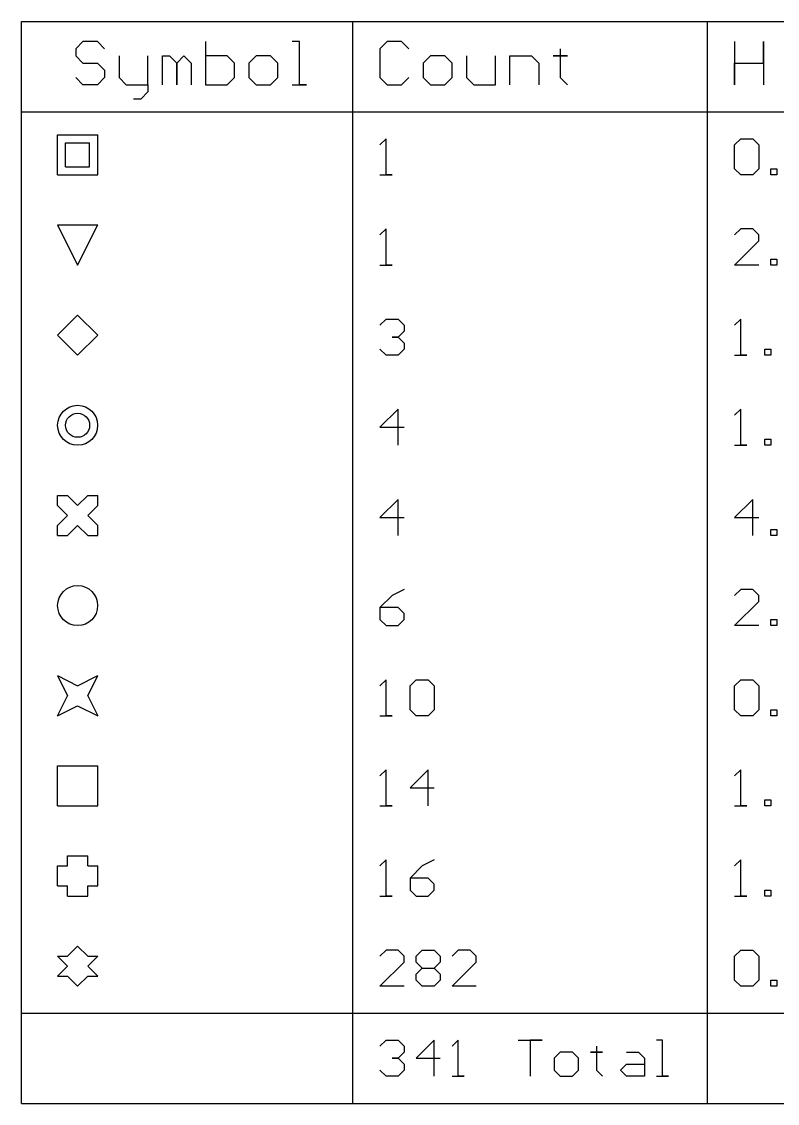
# Model space of a CAD drawing. Header units: millimetres. Extents: x 7.3 to 18.4, y 2.4 to 9.4.
# Drawn here: x 7.322 to 8.579, y 7.647 to 9.447 of the extents above; entities that cross this region are included whole.
import ezdxf

# ---------------------------------------------------------------- set-up
doc = ezdxf.new("R2010")
doc.units = ezdxf.units.MM
doc.header["$MEASUREMENT"] = 0
doc.layers.add('DrillDrawing', color=1, linetype='Continuous')

msp = doc.modelspace()

# ---------------------------------------------------------------- linework, layer by layer
at = {"layer": 'DrillDrawing'}
for p, q in [((7.3225, 9.4475), (18.3834, 9.4475)), ((7.3225, 7.6475), (7.3225, 9.4475)), ((7.8734, 7.6475), (7.8734, 9.4475)), ((8.4632, 7.6475), (8.4632, 9.4475)), ((7.4245, 9.4145), (7.4125, 9.4025)), ((7.4485, 9.4145), (7.4245, 9.4145)), ((7.4605, 9.4025), (7.4485, 9.4145)), ((7.6284, 9.4145), (7.6284, 9.3425)), ((7.7844, 9.4145), (7.7724, 9.4145)), ((7.7844, 9.3425), (7.7844, 9.4145)), ((7.9304, 9.4145), (7.9184, 9.4025)), ((7.9544, 9.4145), (7.9304, 9.4145)), ((7.9664, 9.4025), (7.9544, 9.4145)), ((8.5082, 9.4145), (8.5082, 9.3425)), ((8.5562, 9.3785), (8.5562, 9.4145)), ((8.5562, 9.4145), (8.5562, 9.3425)), ((7.4125, 9.4025), (7.4125, 9.3905)), ((7.9184, 9.4025), (7.9184, 9.3545)), ((8.2183, 9.4025), (8.2183, 9.3905)), ((7.4125, 9.3905), (7.4245, 9.3785)), ((7.4245, 9.3785), (7.4485, 9.3785)), ((7.4485, 9.3785), (7.4605, 9.3665)), ((7.4845, 9.3905), (7.4845, 9.3545)), ((7.5325, 9.3425), (7.5325, 9.3905)), ((7.5565, 9.3425), (7.5565, 9.3905)), ((7.5565, 9.3905), (7.5684, 9.3905)), ((7.5684, 9.3905), (7.5804, 9.3785)), ((7.5804, 9.3785), (7.5924, 9.3905)), ((7.5804, 9.3785), (7.5804, 9.3425)), ((7.5804, 9.3425), (7.5804, 9.3785)), ((7.5924, 9.3905), (7.6044, 9.3785)), ((7.6044, 9.3785), (7.6044, 9.3425)), ((7.6644, 9.3905), (7.6284, 9.3905)), ((7.6764, 9.3785), (7.6644, 9.3905)), ((7.6764, 9.3665), (7.6764, 9.3785)), ((7.7124, 9.3905), (7.7004, 9.3785)), ((7.7004, 9.3785), (7.7004, 9.3545)), ((7.7364, 9.3905), (7.7124, 9.3905)), ((7.7484, 9.3785), (7.7364, 9.3905)), ((7.7484, 9.3545), (7.7484, 9.3785)), ((8.0023, 9.3905), (7.9904, 9.3785)), ((7.9904, 9.3785), (7.9904, 9.3545)), ((8.0263, 9.3905), (8.0023, 9.3905)), ((8.0383, 9.3785), (8.0263, 9.3905)), ((8.0383, 9.3545), (8.0383, 9.3785)), ((8.0623, 9.3905), (8.0623, 9.3545)), ((8.1103, 9.3425), (8.1103, 9.3905)), ((8.1343, 9.3425), (8.1343, 9.3905)), ((8.1343, 9.3905), (8.1703, 9.3905)), ((8.1703, 9.3905), (8.1823, 9.3785)), ((8.1823, 9.3785), (8.1823, 9.3425)), ((8.2183, 9.3905), (8.2063, 9.3905)), ((8.2063, 9.3905), (8.2303, 9.3905)), ((8.2303, 9.3905), (8.2183, 9.3905)), ((8.2183, 9.3905), (8.2183, 9.3545)), ((8.5082, 9.3425), (8.5082, 9.3785)), ((8.5082, 9.3785), (8.5562, 9.3785)), ((7.4605, 9.3665), (7.4605, 9.3545)), ((7.6764, 9.3545), (7.6764, 9.3665)), ((7.4245, 9.3425), (7.4125, 9.3545)), ((7.4485, 9.3425), (7.4245, 9.3425)), ((7.4605, 9.3545), (7.4485, 9.3425)), ((7.4845, 9.3545), (7.4965, 9.3425)), ((7.4965, 9.3425), (7.5325, 9.3425)), ((7.5325, 9.3425), (7.5325, 9.3305)), ((7.6284, 9.3425), (7.6644, 9.3425)), ((7.6644, 9.3425), (7.6764, 9.3545)), ((7.7004, 9.3545), (7.7124, 9.3425)), ((7.7124, 9.3425), (7.7364, 9.3425)), ((7.7364, 9.3425), (7.7484, 9.3545)), ((7.7724, 9.3425), (7.7964, 9.3425)), ((7.7964, 9.3425), (7.7844, 9.3425)), ((7.9184, 9.3545), (7.9304, 9.3425)), ((7.9304, 9.3425), (7.9544, 9.3425)), ((7.9544, 9.3425), (7.9664, 9.3545)), ((7.9904, 9.3545), (8.0023, 9.3425)), ((8.0023, 9.3425), (8.0263, 9.3425)), ((8.0263, 9.3425), (8.0383, 9.3545)), ((8.0623, 9.3545), (8.0743, 9.3425)), ((8.0743, 9.3425), (8.1103, 9.3425)), ((8.2183, 9.3545), (8.2303, 9.3425)), ((7.5325, 9.3305), (7.5205, 9.3185)), ((7.5205, 9.3185), (7.5085, 9.3185)), ((7.3225, 9.2975), (18.3834, 9.2975)), ((7.3823, 9.2592), (7.449, 9.2592)), ((7.3823, 9.1925), (7.3823, 9.2592)), ((7.449, 9.1925), (7.449, 9.2592)), ((7.9284, 9.2525), (7.9184, 9.2425)), ((7.9284, 9.1925), (7.9284, 9.2525)), ((8.5082, 9.2425), (8.5182, 9.2525)), ((8.5182, 9.2525), (8.5382, 9.2525)), ((8.5382, 9.2525), (8.5482, 9.2425)), ((7.3956, 9.2458), (7.4356, 9.2458)), ((7.3956, 9.2058), (7.3956, 9.2458)), ((7.4356, 9.2058), (7.4356, 9.2458)), ((8.5082, 9.2025), (8.5082, 9.2425)), ((8.5482, 9.2425), (8.5482, 9.2025)), ((7.3956, 9.2058), (7.4356, 9.2058)), ((8.5182, 9.1925), (8.5082, 9.2025)), ((8.5482, 9.2025), (8.5382, 9.1925)), ((8.5682, 9.1925), (8.5682, 9.2025)), ((8.5682, 9.2025), (8.5782, 9.2025)), ((8.5782, 9.2025), (8.5782, 9.1925)), ((7.3823, 9.1925), (7.449, 9.1925)), ((7.9184, 9.1925), (7.9384, 9.1925)), ((7.9384, 9.1925), (7.9284, 9.1925)), ((8.5382, 9.1925), (8.5182, 9.1925)), ((8.5782, 9.1925), (8.5682, 9.1925)), ((7.3823, 9.1092), (7.449, 9.1092)), ((7.3823, 9.1092), (7.4156, 9.0425)), ((7.4156, 9.0425), (7.449, 9.1092)), ((7.9284, 9.1025), (7.9184, 9.0925)), ((7.9284, 9.0425), (7.9284, 9.1025)), ((8.5182, 9.1025), (8.5082, 9.0925)), ((8.5382, 9.1025), (8.5182, 9.1025)), ((8.5482, 9.0925), (8.5382, 9.1025)), ((8.5482, 9.0825), (8.5482, 9.0925)), ((8.5082, 9.0425), (8.5482, 9.0825)), ((7.9184, 9.0425), (7.9384, 9.0425)), ((7.9384, 9.0425), (7.9284, 9.0425)), ((8.5482, 9.0425), (8.5082, 9.0425)), ((8.5682, 9.0425), (8.5682, 9.0525)), ((8.5682, 9.0525), (8.5782, 9.0525)), ((8.5782, 9.0425), (8.5682, 9.0425)), ((8.5782, 9.0525), (8.5782, 9.0425)), ((7.3823, 8.9258), (7.4156, 8.9592)), ((7.4156, 8.9592), (7.449, 8.9258)), ((7.9184, 8.9425), (7.9284, 8.9525)), ((7.9284, 8.9525), (7.9484, 8.9525)), ((7.9484, 8.9525), (7.9584, 8.9425)), ((8.5182, 8.9525), (8.5082, 8.9425)), ((8.5182, 8.8925), (8.5182, 8.9525)), ((7.9584, 8.9325), (7.9484, 8.9225)), ((7.9584, 8.9425), (7.9584, 8.9325)), ((7.3823, 8.9258), (7.4156, 8.8925)), ((7.4156, 8.8925), (7.449, 8.9258)), ((7.9484, 8.9225), (7.9384, 8.9225)), ((7.9384, 8.9225), (7.9484, 8.9225)), ((7.9484, 8.9225), (7.9584, 8.9125)), ((7.9584, 8.9125), (7.9584, 8.9025)), ((7.9284, 8.8925), (7.9184, 8.9025)), ((7.9484, 8.8925), (7.9284, 8.8925)), ((7.9584, 8.9025), (7.9484, 8.8925)), ((8.5082, 8.8925), (8.5282, 8.8925)), ((8.5282, 8.8925), (8.5182, 8.8925)), ((8.5582, 8.8925), (8.5582, 8.9025)), ((8.5582, 8.9025), (8.5682, 8.9025)), ((8.5682, 8.8925), (8.5582, 8.8925)), ((8.5682, 8.9025), (8.5682, 8.8925)), ((7.9484, 8.8025), (7.9184, 8.7725)), ((7.9484, 8.7425), (7.9484, 8.8025)), ((8.5182, 8.8025), (8.5082, 8.7925)), ((8.5182, 8.7425), (8.5182, 8.8025)), ((7.9184, 8.7725), (7.9584, 8.7725)), ((8.5582, 8.7425), (8.5582, 8.7525)), ((8.5582, 8.7525), (8.5682, 8.7525)), ((8.5682, 8.7525), (8.5682, 8.7425)), ((8.5082, 8.7425), (8.5282, 8.7425)), ((8.5282, 8.7425), (8.5182, 8.7425)), ((8.5682, 8.7425), (8.5582, 8.7425)), ((7.3823, 8.6425), (7.3823, 8.6592)), ((7.3823, 8.6592), (7.399, 8.6592)), ((7.399, 8.6592), (7.4156, 8.6425)), ((7.4156, 8.6425), (7.4323, 8.6592)), ((7.4323, 8.6592), (7.449, 8.6592)), ((7.449, 8.6425), (7.449, 8.6592)), ((7.3823, 8.6425), (7.399, 8.6258)), ((7.4323, 8.6258), (7.449, 8.6425)), ((7.9484, 8.6525), (7.9184, 8.6225)), ((7.9484, 8.5925), (7.9484, 8.6525)), ((8.5382, 8.6525), (8.5082, 8.6225)), ((8.5382, 8.5925), (8.5382, 8.6525)), ((7.3823, 8.6092), (7.399, 8.6258)), ((7.4323, 8.6258), (7.449, 8.6092)), ((7.9184, 8.6225), (7.9584, 8.6225)), ((8.5082, 8.6225), (8.5482, 8.6225)), ((7.3823, 8.5925), (7.3823, 8.6092)), ((7.399, 8.5925), (7.4156, 8.6092)), ((7.4156, 8.6092), (7.4323, 8.5925)), ((7.449, 8.5925), (7.449, 8.6092)), ((7.3823, 8.5925), (7.399, 8.5925)), ((7.4323, 8.5925), (7.449, 8.5925)), ((8.5682, 8.5925), (8.5682, 8.6025)), ((8.5682, 8.6025), (8.5782, 8.6025)), ((8.5782, 8.5925), (8.5682, 8.5925)), ((8.5782, 8.6025), (8.5782, 8.5925)), ((7.9584, 8.5025), (7.9384, 8.4925)), ((8.5182, 8.5025), (8.5082, 8.4925)), ((8.5382, 8.5025), (8.5182, 8.5025)), ((8.5482, 8.4925), (8.5382, 8.5025)), ((7.9384, 8.4925), (7.9184, 8.4725)), ((8.5082, 8.4425), (8.5482, 8.4825)), ((8.5482, 8.4825), (8.5482, 8.4925)), ((7.9184, 8.4725), (7.9184, 8.4525)), ((7.9484, 8.4725), (7.9184, 8.4725)), ((7.9584, 8.4625), (7.9484, 8.4725)), ((7.9584, 8.4525), (7.9584, 8.4625)), ((7.9184, 8.4525), (7.9284, 8.4425)), ((7.9284, 8.4425), (7.9484, 8.4425)), ((7.9484, 8.4425), (7.9584, 8.4525)), ((8.5482, 8.4425), (8.5082, 8.4425)), ((8.5682, 8.4425), (8.5682, 8.4525)), ((8.5682, 8.4525), (8.5782, 8.4525)), ((8.5782, 8.4425), (8.5682, 8.4425)), ((8.5782, 8.4525), (8.5782, 8.4425)), ((7.3823, 8.3592), (7.4156, 8.3425)), ((7.3823, 8.3592), (7.399, 8.3258)), ((7.4156, 8.3425), (7.449, 8.3592)), ((7.4323, 8.3258), (7.449, 8.3592)), ((7.9284, 8.3525), (7.9184, 8.3425)), ((7.9284, 8.2925), (7.9284, 8.3525)), ((7.9684, 8.3425), (7.9784, 8.3525)), ((7.9784, 8.3525), (7.9983, 8.3525)), ((7.9983, 8.3525), (8.0083, 8.3425)), ((8.5082, 8.3425), (8.5182, 8.3525)), ((8.5182, 8.3525), (8.5382, 8.3525)), ((8.5382, 8.3525), (8.5482, 8.3425)), ((7.9684, 8.3025), (7.9684, 8.3425)), ((8.0083, 8.3425), (8.0083, 8.3025)), ((8.5082, 8.3025), (8.5082, 8.3425)), ((8.5482, 8.3425), (8.5482, 8.3025)), ((7.3823, 8.2925), (7.399, 8.3258)), ((7.4323, 8.3258), (7.449, 8.2925)), ((7.3823, 8.2925), (7.4156, 8.3092)), ((7.4156, 8.3092), (7.449, 8.2925)), ((7.9784, 8.2925), (7.9684, 8.3025)), ((8.0083, 8.3025), (7.9983, 8.2925)), ((8.5182, 8.2925), (8.5082, 8.3025)), ((8.5482, 8.3025), (8.5382, 8.2925)), ((8.5682, 8.2925), (8.5682, 8.3025)), ((8.5682, 8.3025), (8.5782, 8.3025)), ((8.5782, 8.3025), (8.5782, 8.2925)), ((7.9184, 8.2925), (7.9384, 8.2925)), ((7.9384, 8.2925), (7.9284, 8.2925)), ((7.9983, 8.2925), (7.9784, 8.2925)), ((8.5382, 8.2925), (8.5182, 8.2925)), ((8.5782, 8.2925), (8.5682, 8.2925)), ((7.3823, 8.2092), (7.449, 8.2092)), ((7.3823, 8.1425), (7.3823, 8.2092)), ((7.449, 8.1425), (7.449, 8.2092)), ((7.9284, 8.2025), (7.9184, 8.1925)), ((7.9284, 8.1425), (7.9284, 8.2025)), ((7.9983, 8.2025), (7.9684, 8.1725)), ((7.9983, 8.1425), (7.9983, 8.2025)), ((8.5182, 8.2025), (8.5082, 8.1925)), ((8.5182, 8.1425), (8.5182, 8.2025)), ((7.9684, 8.1725), (8.0083, 8.1725)), ((7.3823, 8.1425), (7.449, 8.1425)), ((7.9184, 8.1425), (7.9384, 8.1425)), ((7.9384, 8.1425), (7.9284, 8.1425)), ((8.5082, 8.1425), (8.5282, 8.1425)), ((8.5282, 8.1425), (8.5182, 8.1425)), ((8.5582, 8.1425), (8.5582, 8.1525)), ((8.5582, 8.1525), (8.5682, 8.1525)), ((8.5682, 8.1425), (8.5582, 8.1425)), ((8.5682, 8.1525), (8.5682, 8.1425)), ((7.399, 8.0425), (7.399, 8.0592)), ((7.399, 8.0592), (7.4323, 8.0592)), ((7.4323, 8.0425), (7.4323, 8.0592)), ((7.9284, 8.0525), (7.9184, 8.0425)), ((7.9284, 7.9925), (7.9284, 8.0525)), ((8.0083, 8.0525), (7.9884, 8.0425)), ((8.5182, 8.0525), (8.5082, 8.0425)), ((8.5182, 7.9925), (8.5182, 8.0525)), ((7.3823, 8.0092), (7.3823, 8.0425)), ((7.3823, 8.0425), (7.399, 8.0425)), ((7.4323, 8.0425), (7.449, 8.0425)), ((7.449, 8.0092), (7.449, 8.0425)), ((7.9884, 8.0425), (7.9684, 8.0225)), ((7.9684, 8.0225), (7.9684, 8.0025)), ((7.9983, 8.0225), (7.9684, 8.0225)), ((8.0083, 8.0125), (7.9983, 8.0225)), ((8.0083, 8.0025), (8.0083, 8.0125)), ((7.3823, 8.0092), (7.399, 8.0092)), ((7.399, 7.9925), (7.399, 8.0092)), ((7.399, 7.9925), (7.4323, 7.9925)), ((7.4323, 8.0092), (7.449, 8.0092)), ((7.4323, 7.9925), (7.4323, 8.0092)), ((7.9184, 7.9925), (7.9384, 7.9925)), ((7.9384, 7.9925), (7.9284, 7.9925)), ((7.9684, 8.0025), (7.9784, 7.9925)), ((7.9784, 7.9925), (7.9983, 7.9925)), ((7.9983, 7.9925), (8.0083, 8.0025)), ((8.5082, 7.9925), (8.5282, 7.9925)), ((8.5282, 7.9925), (8.5182, 7.9925)), ((8.5582, 7.9925), (8.5582, 8.0025)), ((8.5582, 8.0025), (8.5682, 8.0025)), ((8.5682, 7.9925), (8.5582, 7.9925)), ((8.5682, 8.0025), (8.5682, 7.9925)), ((7.399, 7.8925), (7.4156, 7.9092)), ((7.4156, 7.9092), (7.4323, 7.8925)), ((7.9284, 7.9025), (7.9184, 7.8925)), ((7.9484, 7.9025), (7.9284, 7.9025)), ((7.9584, 7.8925), (7.9484, 7.9025)), ((7.9784, 7.8925), (7.9884, 7.9025)), ((7.9884, 7.9025), (8.0083, 7.9025)), ((8.0083, 7.9025), (8.0183, 7.8925)), ((8.0483, 7.9025), (8.0383, 7.8925)), ((8.0683, 7.9025), (8.0483, 7.9025)), ((8.0783, 7.8925), (8.0683, 7.9025)), ((8.5082, 7.8925), (8.5182, 7.9025)), ((8.5182, 7.9025), (8.5382, 7.9025)), ((8.5382, 7.9025), (8.5482, 7.8925)), ((7.3823, 7.8925), (7.399, 7.8758)), ((7.3823, 7.8925), (7.399, 7.8925)), ((7.4323, 7.8925), (7.449, 7.8925)), ((7.4323, 7.8758), (7.449, 7.8925)), ((7.9584, 7.8825), (7.9584, 7.8925)), ((7.9784, 7.8825), (7.9784, 7.8925)), ((8.0183, 7.8925), (8.0183, 7.8825)), ((8.0783, 7.8825), (8.0783, 7.8925)), ((8.5082, 7.8525), (8.5082, 7.8925)), ((8.5482, 7.8925), (8.5482, 7.8525)), ((7.3823, 7.8592), (7.399, 7.8758)), ((7.4323, 7.8758), (7.449, 7.8592)), ((7.9184, 7.8425), (7.9584, 7.8825)), ((7.9884, 7.8725), (7.9784, 7.8825)), ((7.9784, 7.8625), (7.9884, 7.8725)), ((7.9884, 7.8725), (8.0083, 7.8725)), ((8.0183, 7.8825), (8.0083, 7.8725)), ((8.0083, 7.8725), (8.0183, 7.8625)), ((8.0383, 7.8425), (8.0783, 7.8825)), ((7.3823, 7.8592), (7.399, 7.8592)), ((7.399, 7.8592), (7.4156, 7.8425)), ((7.4156, 7.8425), (7.4323, 7.8592)), ((7.4323, 7.8592), (7.449, 7.8592)), ((7.9784, 7.8525), (7.9784, 7.8625)), ((7.9884, 7.8425), (7.9784, 7.8525)), ((8.0183, 7.8525), (8.0083, 7.8425)), ((8.0183, 7.8625), (8.0183, 7.8525)), ((8.5182, 7.8425), (8.5082, 7.8525)), ((8.5482, 7.8525), (8.5382, 7.8425)), ((8.5682, 7.8425), (8.5682, 7.8525)), ((8.5682, 7.8525), (8.5782, 7.8525)), ((8.5782, 7.8525), (8.5782, 7.8425)), ((7.9584, 7.8425), (7.9184, 7.8425)), ((8.0083, 7.8425), (7.9884, 7.8425)), ((8.0783, 7.8425), (8.0383, 7.8425)), ((8.5382, 7.8425), (8.5182, 7.8425)), ((8.5782, 7.8425), (8.5682, 7.8425)), ((7.3225, 7.7975), (18.3834, 7.7975)), ((7.9184, 7.7425), (7.9284, 7.7525)), ((7.9284, 7.7525), (7.9484, 7.7525)), ((7.9484, 7.7525), (7.9584, 7.7425)), ((7.9584, 7.7425), (7.9584, 7.7325)), ((8.0083, 7.7525), (7.9784, 7.7225)), ((8.0083, 7.6925), (8.0083, 7.7525)), ((8.0483, 7.7525), (8.0383, 7.7425)), ((8.0483, 7.6925), (8.0483, 7.7525)), ((8.1483, 7.7525), (8.1883, 7.7525)), ((8.1883, 7.7525), (8.1683, 7.7525)), ((8.1683, 7.7525), (8.1683, 7.6925)), ((8.2783, 7.7425), (8.2783, 7.7325)), ((8.3882, 7.7525), (8.3782, 7.7525)), ((8.3882, 7.6925), (8.3882, 7.7525)), ((7.9484, 7.7225), (7.9384, 7.7225)), ((7.9384, 7.7225), (7.9484, 7.7225)), ((7.9584, 7.7325), (7.9484, 7.7225)), ((7.9484, 7.7225), (7.9584, 7.7125)), ((7.9784, 7.7225), (8.0183, 7.7225)), ((8.2183, 7.7325), (8.2083, 7.7225)), ((8.2083, 7.7225), (8.2083, 7.7025)), ((8.2383, 7.7325), (8.2183, 7.7325)), ((8.2483, 7.7225), (8.2383, 7.7325)), ((8.2483, 7.7025), (8.2483, 7.7225)), ((8.2783, 7.7325), (8.2683, 7.7325)), ((8.2683, 7.7325), (8.2883, 7.7325)), ((8.2883, 7.7325), (8.2783, 7.7325)), ((8.2783, 7.7325), (8.2783, 7.7025)), ((8.3282, 7.7325), (8.3482, 7.7325)), ((8.3482, 7.7325), (8.3582, 7.7225)), ((8.3582, 7.7225), (8.3582, 7.6925)), ((7.9584, 7.7125), (7.9584, 7.7025)), ((8.3182, 7.7025), (8.3282, 7.7125)), ((8.3282, 7.7125), (8.3582, 7.7125)), ((7.9284, 7.6925), (7.9184, 7.7025)), ((7.9484, 7.6925), (7.9284, 7.6925)), ((7.9584, 7.7025), (7.9484, 7.6925)), ((8.0383, 7.6925), (8.0583, 7.6925)), ((8.0583, 7.6925), (8.0483, 7.6925)), ((8.2083, 7.7025), (8.2183, 7.6925)), ((8.2183, 7.6925), (8.2383, 7.6925)), ((8.2383, 7.6925), (8.2483, 7.7025)), ((8.2783, 7.7025), (8.2883, 7.6925)), ((8.3282, 7.6925), (8.3182, 7.7025)), ((8.3582, 7.6925), (8.3282, 7.6925)), ((8.3782, 7.6925), (8.3982, 7.6925)), ((8.3982, 7.6925), (8.3882, 7.6925)), ((7.3225, 7.6475), (18.3834, 7.6475))]:
    msp.add_line(p, q, dxfattribs=at)
for centre, radius in [((7.4156, 8.7758), 0.0333), ((7.4156, 8.7758), 0.02), ((7.4156, 8.4758), 0.0333)]:
    msp.add_circle(centre, radius, dxfattribs=at)

doc.saveas('drawing.dxf')
